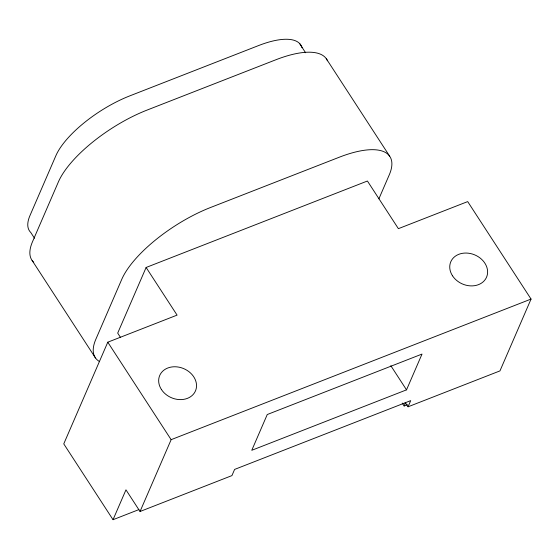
<?xml version="1.0" encoding="UTF-8"?>
<svg xmlns="http://www.w3.org/2000/svg" width="559" height="559" viewBox="0 0 559 559"><rect width="100%" height="100%" fill="white"/><g stroke="black" fill="none" stroke-linecap="round" stroke-linejoin="round"><path stroke-width="0.84" d="M408.042 406.805L410.704 400.628L234.612 469.42L231.929 475.604L140.043 511.499L125.964 489.838L113.037 519.702L63.761 443.881L107.782 342.192L177.084 315.122L146.116 267.468L367.417 181.011L398.392 228.666L467.694 201.596L531.05 299.072L499.956 370.903L408.042 406.805L405.205 402.445M146.116 267.468L117.697 333.108L120.513 337.44M140.043 511.499L171.138 439.674L531.05 299.072M378.89 198.822L389.232 174.932A83.445 30.92 -33 0 0 339.32 157.205L210.401 207.55A83.445 30.92 -33 0 0 121.722 279.43L95.882 339.166A83.445 30.92 -33 0 0 99.635 361.631M406.519 389.854L422.017 354.071L267.251 414.533L251.767 450.302L406.519 389.854L390.832 365.719M402.242 403.067L404.136 405.988L405.499 402.843M113.037 519.702L138.932 509.584M404.136 405.988L407.378 404.723M326.281 58.688L389.644 156.157M299.491 43.371L305.591 52.763M107.782 342.192L171.138 439.674M34.504 238.239L30.752 232.46A69.533 25.763 -33 0 1 29.99 215.522L55.837 155.793A69.54 25.763 -33 0 1 129.744 95.896L258.649 45.538A69.533 25.763 -33 0 1 302.035 47.746M32.115 260.466L95.47 357.942M33.729 262.311A83.445 30.92 -33 0 1 32.52 241.698L58.367 181.968A83.445 30.92 -33 0 1 147.045 110.088L275.964 59.729A83.445 30.92 -33 0 1 327.469 60.812M452.504 275.79A19.467 15.792 23.4 0 0 485.296 279.444A19.467 15.792 23.4 0 0 468.225 253.178A19.467 15.792 23.4 0 0 452.504 275.79M161.425 389.504A19.467 15.792 23.4 0 0 194.218 393.159A19.467 15.792 23.4 0 0 177.147 366.893A19.467 15.792 23.4 0 0 161.425 389.504"/></g></svg>
